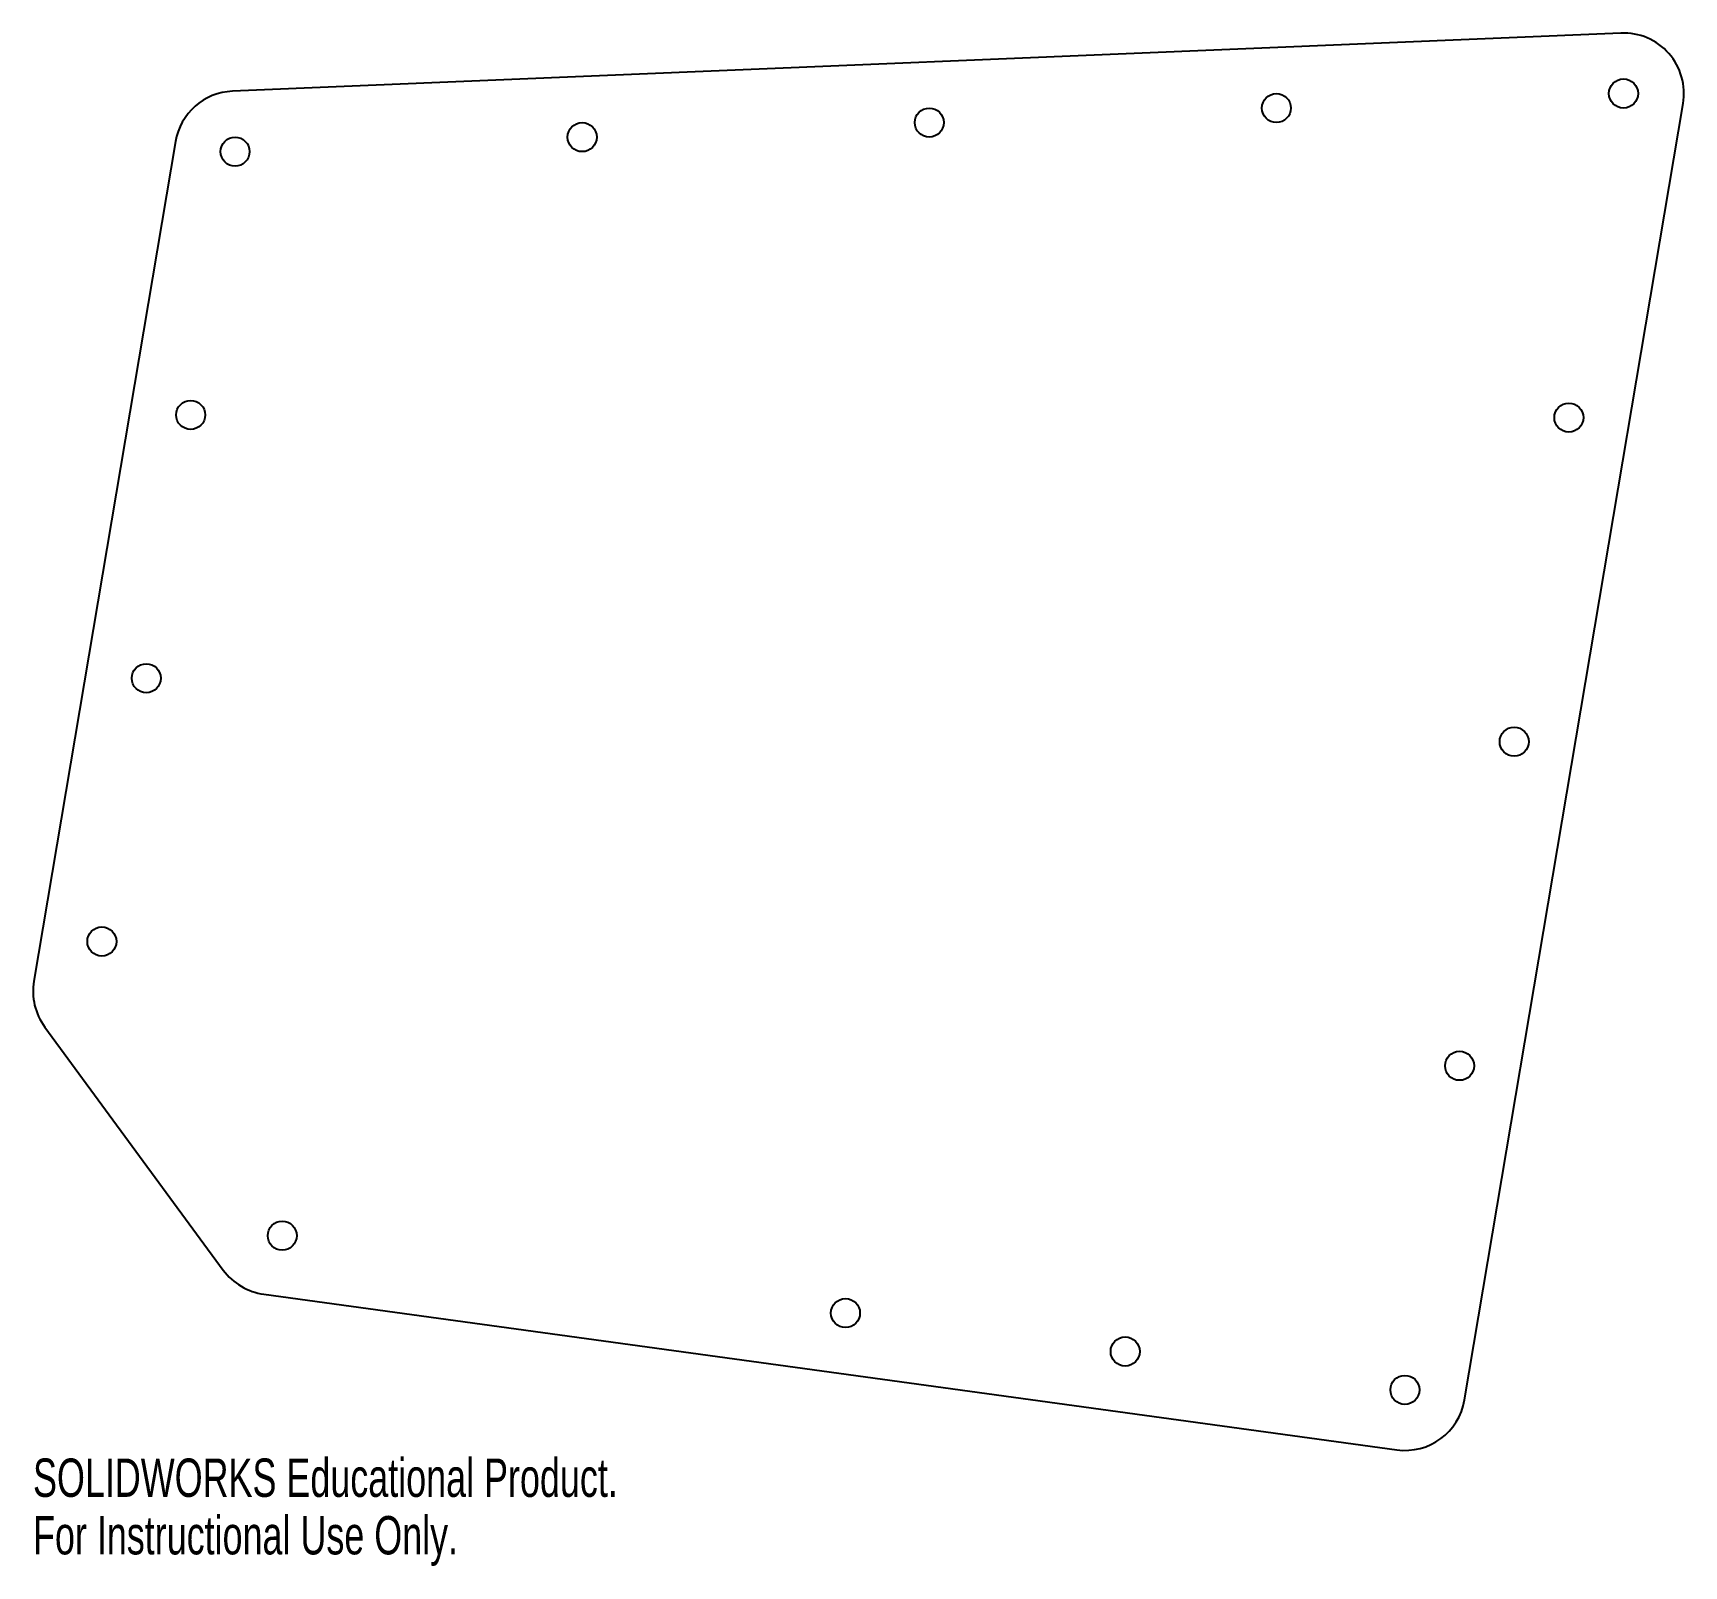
# Model space of a CAD drawing. Header units: inches. Extents: x 0.54 to 8.73, y -8.69 to -1.09.
import ezdxf

# ---------------------------------------------------------------- set-up
doc = ezdxf.new("R2010")
doc.units = ezdxf.units.IN
doc.header["$MEASUREMENT"] = 0
doc.styles.add('SLDTEXTSTYLE0', font='TXT', dxfattribs={"width": 0.7})

msp = doc.modelspace()

# ---------------------------------------------------------------- linework, layer by layer
at = {"color": 7, "linetype": 'Continuous', "lineweight": 25}
for p, q in [((8.4146, -1.0893), (1.5269, -1.3778)), ((7.6386, -7.8697), (8.7229, -1.4389)), ((1.2436, -1.6277), (0.5414, -5.7922)), ((0.5954, -6.0197), (1.4812, -7.2254)), ((1.6821, -7.345), (7.3019, -8.1171))]:
    msp.add_line(p, q, dxfattribs=at)
for centre in [(6.7052, -1.4612), (8.4271, -1.3891), (4.9833, -1.5333), (3.2613, -1.6054), (1.5394, -1.6775), (1.3192, -2.9835), (8.156, -2.9968), (1.099, -4.2895), (7.8849, -4.6044), (0.8788, -5.5955), (7.6138, -6.2121), (1.7736, -7.0547), (4.5675, -7.4386), (5.9551, -7.6292), (7.3428, -7.8198)]:
    msp.add_circle(centre, 0.072, dxfattribs=at)
for centre, start, end in [((8.4271, -1.3891), 350.42889, 92.39843), ((1.5394, -1.6775), 92.39843, 170.42889), ((0.8372, -5.8421), 170.42889, 216.30319), ((1.723, -7.0478), 216.30319, 262.17748), ((7.3428, -7.8198), 262.17748, 350.42889)]:
    msp.add_arc(centre, 0.3, start, end, dxfattribs=at)

# ---------------------------------------------------------------- texts
at = {"color": 7, "linetype": 'Continuous', "char_height": 0.1903, "attachment_point": 1, "style": 'SLDTEXTSTYLE0'}
for s, insert in [('SOLIDWORKS Educational Product.', (0.5372, -8.16)), ('For Instructional Use Only.', (0.5372, -8.4454))]:
    msp.add_mtext(s, dxfattribs=dict(at, insert=insert))

doc.saveas('drawing.dxf')
